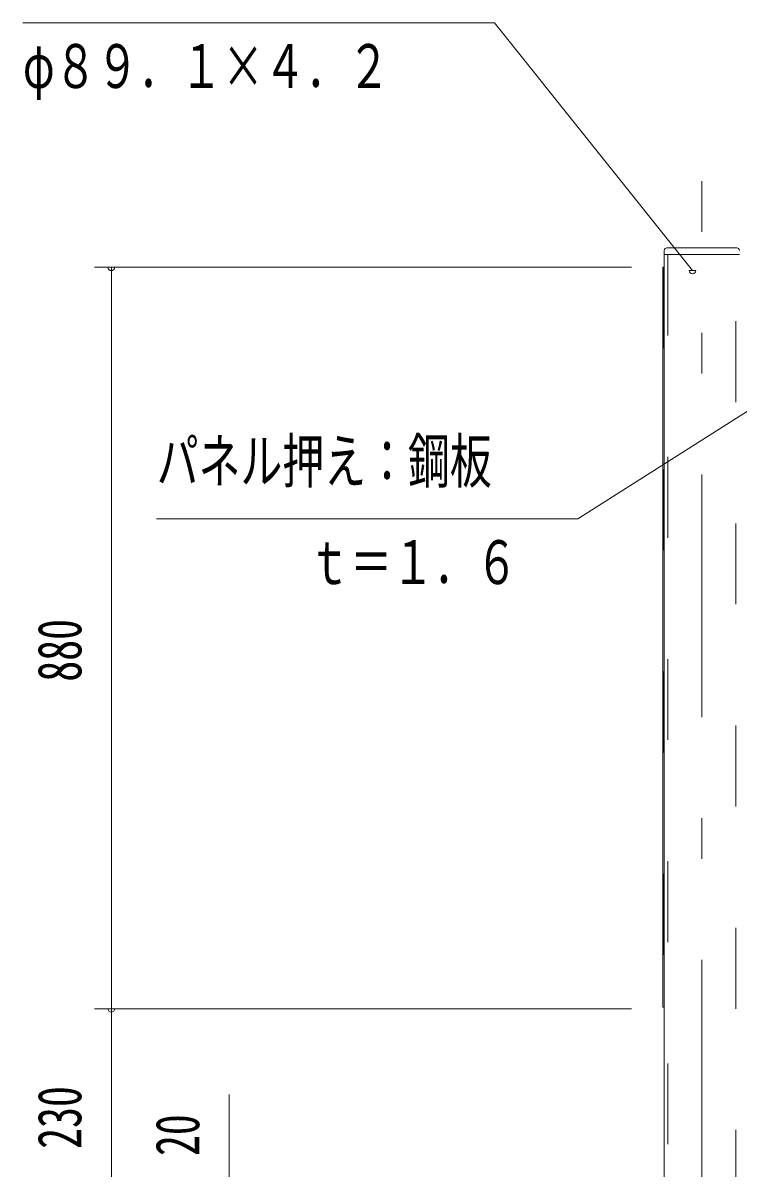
# Model space of a CAD drawing. Units: millimetres, scale not verified. Extents: x -26655 to 26659, y -10500 to 10500.
# Drawn here: x 15847 to 17970, y 1197 to 4595 of the extents above; entities that cross this region are included whole.
import ezdxf
from ezdxf.enums import TextEntityAlignment as Align

# ---------------------------------------------------------------- set-up
doc = ezdxf.new("R2010")
doc.units = ezdxf.units.MM
doc.header["$LTSCALE"] = 60
doc.linetypes.add('USER2', pattern=[10, 4, -6])
doc.linetypes.add('USER3', pattern=[24, 12, -5, 2, -5])
for name, color, linetype, lineweight in [('0-6_2-02BOLD', 7, 'Continuous', 18), ('0-7_2-12HIDDEN', 3, 'USER2', 18), ('0-8_2-22CENTER', 3, 'USER3', 18), ('0-A_2-52DIM', 3, 'Continuous', 18)]:
    doc.layers.add(name, color=color, linetype=linetype, lineweight=lineweight)
doc.styles.add('ＭＳ ゴシック', font='')
doc.styles.get('ＭＳ ゴシック').set_extended_font_data('MS Gothic')

msp = doc.modelspace()

# ---------------------------------------------------------------- linework, layer by layer
at = {"layer": '0-6_2-02BOLD'}
for p, q in [((17751.04, 469.93), (17751.04, 3919.93)), ((17758.54, 3927.43), (17966.29, 3927.43)), ((17751.04, 3907.43), (17973.79, 3907.43))]:
    msp.add_line(p, q, dxfattribs=at)
msp.add_lwpolyline([(17751.04, 1673.93), (17746.17, 1673.93), (17746.17, 3869.93), (17751.04, 3869.93)], dxfattribs=at)
for centre, start, end in [((17758.54, 3919.93), 90, 180), ((17966.29, 3919.93), 0, 90)]:
    msp.add_arc(centre, 7.5, start, end, dxfattribs=at)
at = {"layer": '0-7_2-12HIDDEN'}
for p, q in [((17761.54, 3907.43), (17761.54, 469.93)), ((17963.29, 469.93), (17963.29, 3907.43)), ((17749.16, 3869.93), (17749.16, 1673.93))]:
    msp.add_line(p, q, dxfattribs=at)
at = {"layer": '0-8_2-22CENTER'}
msp.add_line((17862.49, 1094.93), (17862.49, 4125.61), dxfattribs=at)
at = {"layer": '0-A_2-52DIM'}
for p, q in [((16059.91, 3869.93), (17653.22, 3869.93)), ((16119.92, 3869.93), (16099.92, 3869.93)), ((16109.92, 3869.93), (16109.92, -75.07)), ((17844.8, 3860.57), (17824.8, 3860.57)), ((17653.22, 1669.93), (16059.91, 1669.93)), ((16119.92, 1669.93), (16099.92, 1669.93)), ((16459.92, 1031.06), (16459.92, 1414.93))]:
    msp.add_line(p, q, dxfattribs=at)
for points in [[(17834.8, 3860.57), (17247.42, 4594.93), (15847.42, 4594.93)], [(18612.69, 3832.55), (17494.38, 3123.03), (16244.38, 3123.03)]]:
    msp.add_lwpolyline(points, dxfattribs=at)
for centre in [(16109.92, 3869.93), (17834.8, 3860.57), (16109.92, 1669.93)]:
    msp.add_arc(centre, 10, 180, 0, dxfattribs=at)

# ---------------------------------------------------------------- texts
at = {"layer": '0-A_2-52DIM', "color": 7, "style": 'ＭＳ ゴシック', "width": 0.7}
for s, p in [('φ８９．１×４．２', (15847.42, 4362.69)), ('パネル押え：鋼板', (16244.38, 3190.8)), ('ｔ＝１．６', (16694.38, 2890.8))]:
    msp.add_text(s, height=130.2, dxfattribs=at).set_placement(p, align=Align.BOTTOM_LEFT)
for s, p in [('880', (16059.91, 2640.21)), ('230', (16059.91, 1254.04)), ('20', (16409.92, 1232.61))]:
    msp.add_text(s, height=130.2, rotation=90, dxfattribs=at).set_placement(p, align=Align.BOTTOM_LEFT)

doc.saveas('drawing.dxf')
